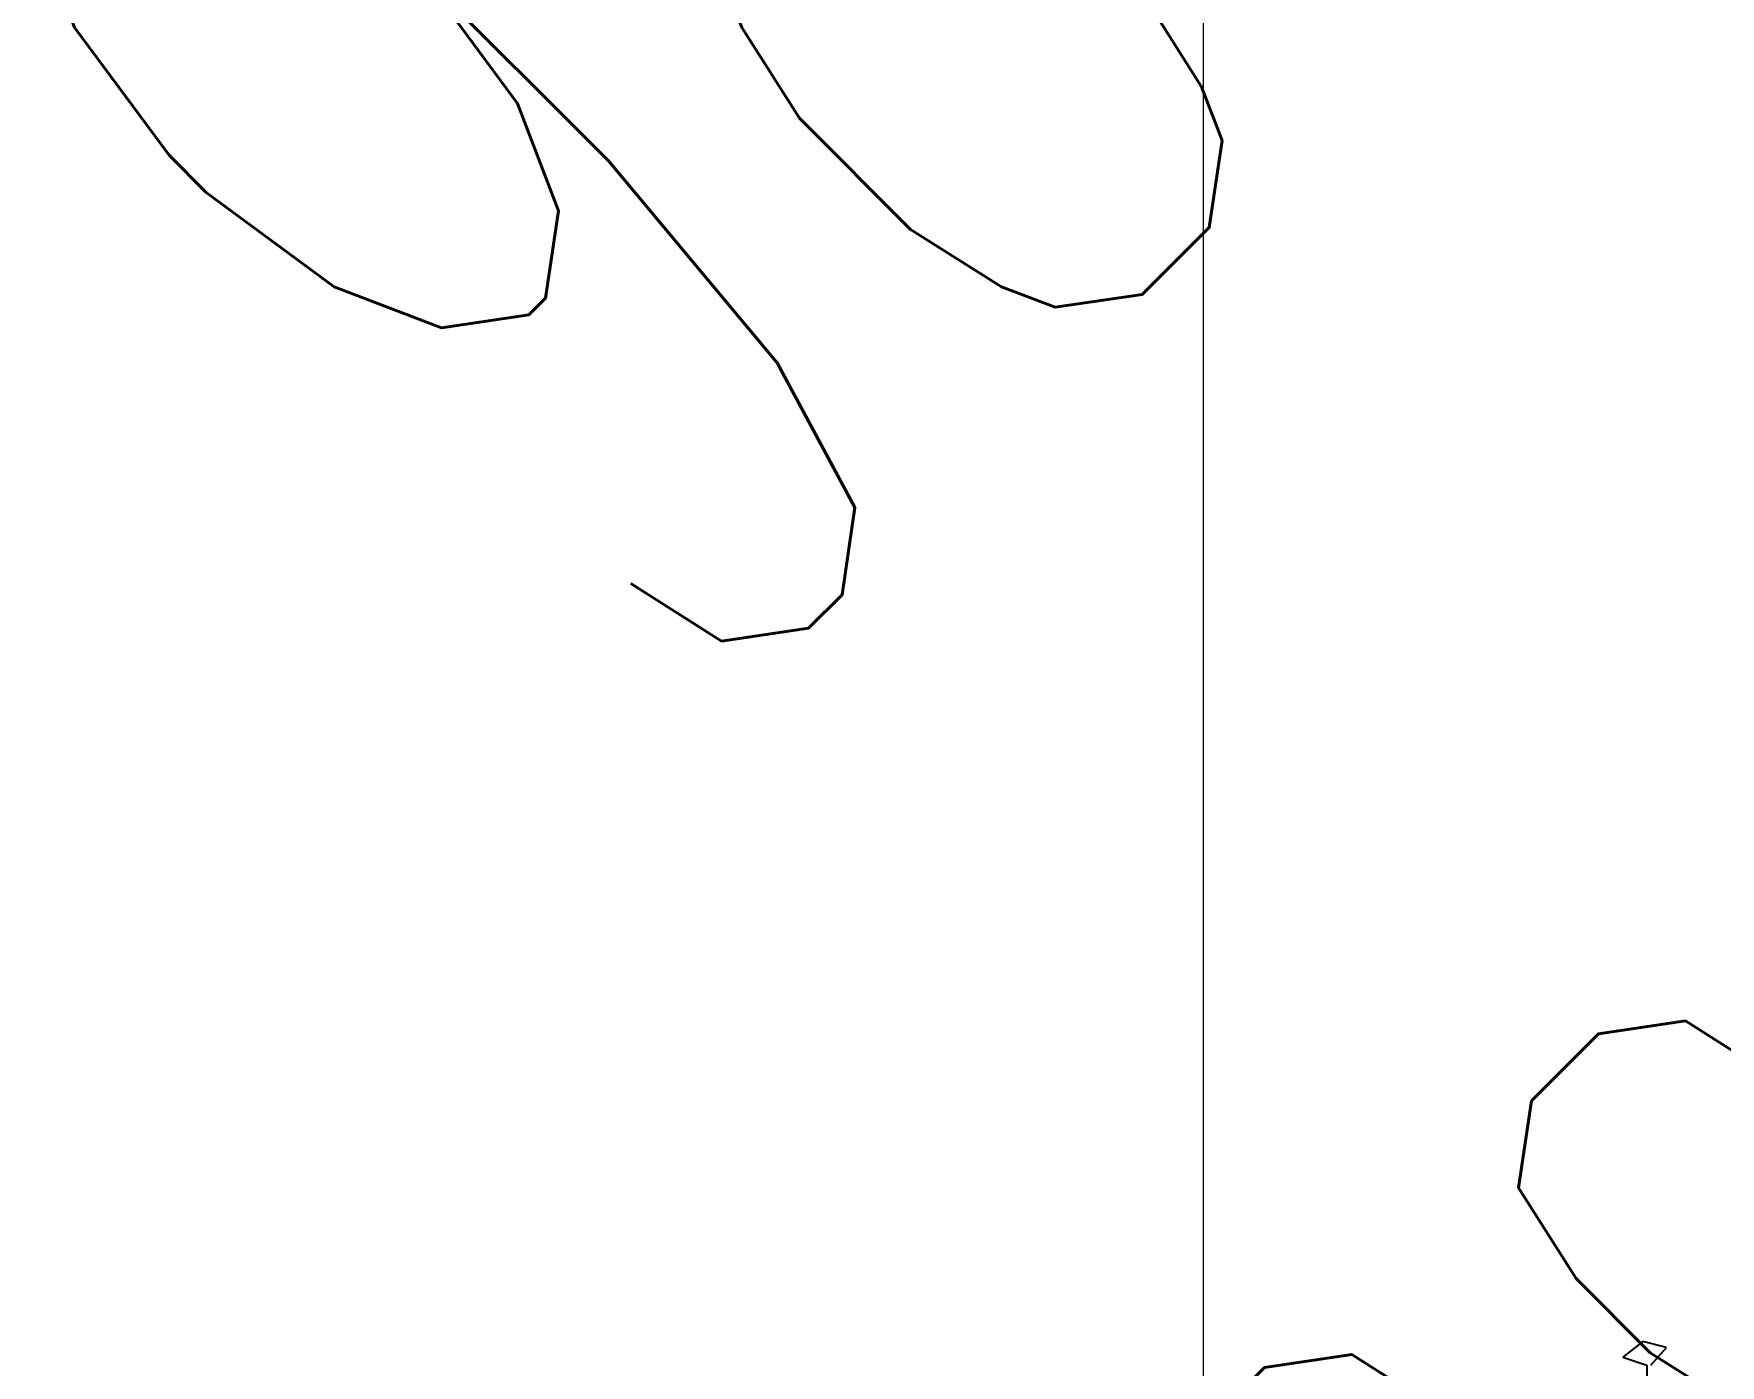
# Model space of a CAD drawing. Header units: millimetres. Extents: x 684983 to 685377, y 990360 to 990509.
# Drawn here: x 685047.164 to 685048.389, y 990436.719 to 990437.687 of the extents above; entities that cross this region are included whole.
import ezdxf

# ---------------------------------------------------------------- set-up
doc = ezdxf.new("R2010")
doc.units = ezdxf.units.MM
doc.layers.add('grid', color=8, linetype='Continuous', lineweight=9)
doc.layers.add('GRID LEVELS', color=7, linetype='Continuous', lineweight=13)
doc.layers.add('TEAK', color=7, linetype='Continuous')
doc.styles.get("Standard").update_dxf_attribs({"font": 'RomanS'})

# ---------------------------------------------------------------- blocks, each defined once
blk = doc.blocks.new('A$C25655A80')
at = {"color": 62}
for p, q in [((-0.52787, 1.97884), (-0.53749, 1.97116)), ((-0.51633, 1.97595), (-0.52787, 1.97884)), ((-0.53749, 1.97116), (-0.52595, 1.96731)), ((-0.52403, 1.9673), (-0.51633, 1.97595)), ((-0.52595, 1.96731), (-0.52596, 1.95577))]:
    blk.add_line(p, q, dxfattribs=at)
blk = doc.blocks.new('TR')
blk.add_blockref('A$C25655A80', (0.01921, 0.01485, 1.34531))

msp = doc.modelspace()

# ---------------------------------------------------------------- linework, layer by layer
at = {"layer": 'grid'}
msp.add_line((685048.0136, 990509.1548), (685048.0136, 990370.8996), dxfattribs=at)

# ---------------------------------------------------------------- block references
at = {"layer": 'TEAK', "xscale": 1.5, "yscale": 1.5, "zscale": 1.5}
msp.add_blockref('TR', (685049.096, 990433.746, 98.578), dxfattribs=at)

# ---------------------------------------------------------------- texts
at = {"layer": 'GRID LEVELS', "width": 0.5}
for s, p in [('98.774', (685047.63, 990437.1578, 98.7739)), ('98.688', (685047.63, 990435.1578, 98.6884))]:
    msp.add_text(s, height=0.8, rotation=45, dxfattribs=at).set_placement(p)

doc.saveas('drawing.dxf')
